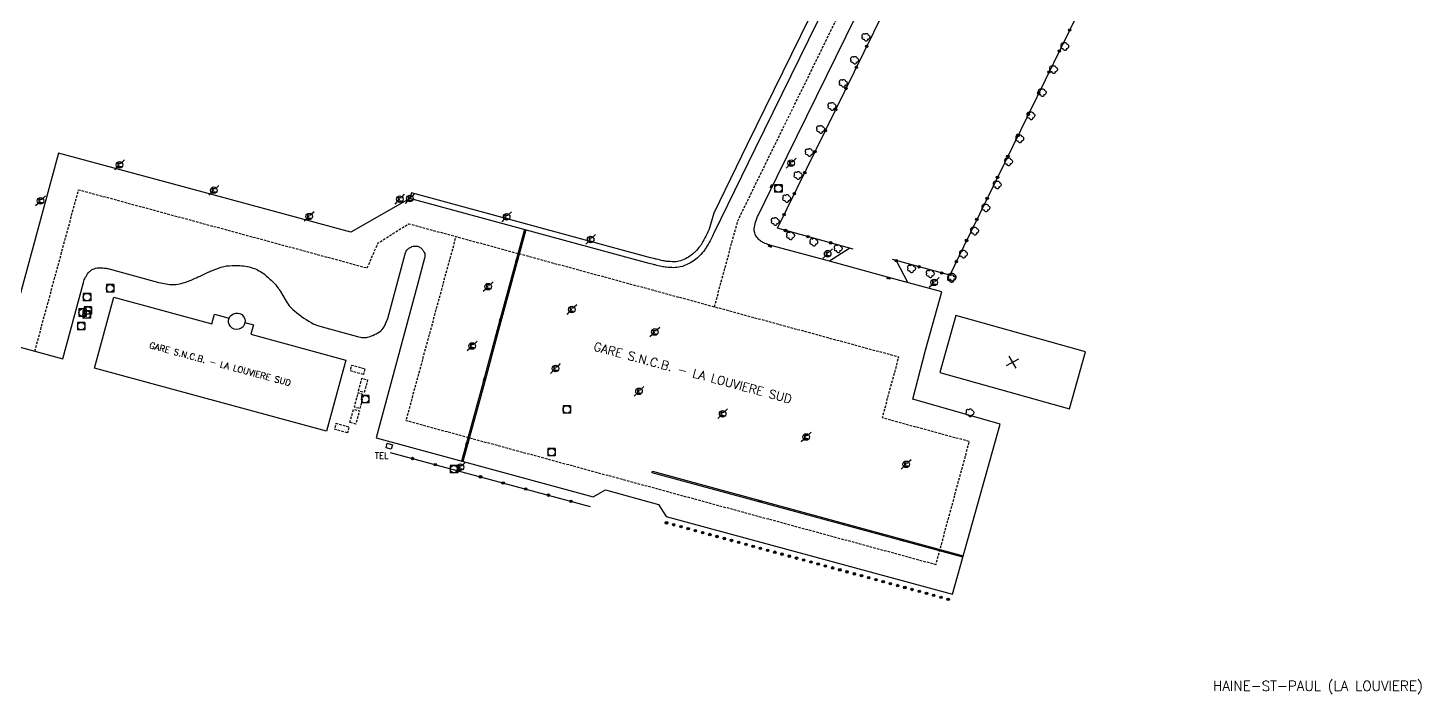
# Model space of a CAD drawing. Header units: millimetres. Extents: x 137000 to 138000, y 128000 to 129000.
# Drawn here: x 137143.3 to 137425.7, y 128262 to 128397 of the extents above; entities that cross this region are included whole.
import ezdxf
from ezdxf.enums import TextEntityAlignment as Align

# ---------------------------------------------------------------- set-up
doc = ezdxf.new("R2010")
doc.units = ezdxf.units.MM
doc.linetypes.add('DASHED', pattern=[0.75, 0.5, -0.25])
doc.layers.get('0').update_dxf_attribs({"linetype": 'CONTINUOUS'})
for name, color, linetype in [('w0001', 6, 'DASHED'), ('w0008', 7, 'CONTINUOUS'), ('w0100', 7, 'CONTINUOUS'), ('W0112', 1, 'DASHED'), ('w0300', 7, 'CONTINUOUS'), ('w0322', 7, 'CONTINUOUS'), ('w0400', 7, 'CONTINUOUS'), ('w0420', 7, 'CONTINUOUS'), ('W0471', 7, 'CONTINUOUS'), ('w0980', 7, 'CONTINUOUS'), ('W0984', 7, 'CONTINUOUS'), ('w0989', 7, 'CONTINUOUS'), ('w0991', 7, 'CONTINUOUS'), ('W1102', 7, 'CONTINUOUS')]:
    doc.layers.add(name, color=color, linetype=linetype)
doc.styles.get("Standard").update_dxf_attribs({"font": 'romans.shx', "width": 0.85})

# ---------------------------------------------------------------- blocks, each defined once
blk = doc.blocks.new('T471')
for p, q in [((-0.333334, 0.333334), (-0.333334, -0.333334)), ((-0.333334, 0.333334), (0.333334, 0.333334)), ((-0.333334, 0), (0, 0)), ((0.500001, 0.500001), (1.000002, 1.000002)), ((-0.500001, -0.500001), (-1.000002, -1.000002)), ((-0.333334, -0.333334), (0.333334, -0.333334))]:
    blk.add_line(p, q)
blk.add_ellipse((0, 0), major_axis=(0.471405, 0.471405), ratio=1, start_param=5.4977871438, end_param=11.780972451)
blk = doc.blocks.new('T420')
for p, q in [((0.75, 0.75), (-0.75, 0.75)), ((-0.75, 0.75), (-0.75, -0.75)), ((0.75, 0.75), (0.75, -0.75)), ((0.75, -0.75), (-0.75, -0.75))]:
    blk.add_line(p, q)
blk.add_ellipse((0, 0), major_axis=(-0.53, 0.53), ratio=1, start_param=3.926991, end_param=10.210176)
blk = doc.blocks.new('T400')
for p, q in [((-0.15, 0.3), (0.15, 0.3)), ((-0.15, -0.25), (-0.15, 0.3)), ((-0.15, 0.15), (0.15, 0.15)), ((-0.15, 0), (0.15, 0)), ((0.15, 0.3), (0.15, -0.25)), ((-0.15, -0.15), (0.15, -0.15)), ((-0.15, -0.25), (-0.15, -0.3)), ((-0.15, -0.3), (0.15, -0.3)), ((0.15, -0.3), (0.15, -0.25))]:
    blk.add_line(p, q)
blk = doc.blocks.new('T300')
for p, q in [((-0.8, 0.51), (-0.86, 0.34)), ((-0.86, 0.34), (-0.86, 0.17)), ((-0.86, 0.17), (-0.74, 0.06)), ((-0.69, 0.63), (-0.8, 0.51)), ((-0.8, -0.06), (-0.74, 0.06)), ((-0.74, 0.06), (-0.69, 0.11)), ((-0.57, 0.69), (-0.69, 0.63)), ((-0.46, 0.69), (-0.57, 0.69)), ((-0.29, 0.63), (-0.46, 0.69)), ((-0.29, 0.63), (-0.17, 0.74)), ((-0.23, 0.57), (-0.29, 0.63)), ((-0.17, 0.74), (-0.06, 0.8)), ((-0.06, 0.8), (0.06, 0.8)), ((0.06, 0.8), (0.23, 0.74)), ((0.23, 0.74), (0.34, 0.63)), ((0.34, 0.63), (0.4, 0.51)), ((0.46, 0.46), (0.34, 0.46)), ((0.4, 0.51), (0.4, 0.46)), ((0.57, 0.4), (0.46, 0.46)), ((0.57, 0.4), (0.69, 0.29)), ((0.69, 0.29), (0.74, 0.17)), ((0.74, 0.06), (0.69, -0.17)), ((0.74, 0.17), (0.74, 0.06)), ((-0.8, -0.17), (-0.8, -0.06)), ((-0.8, -0.23), (-0.8, -0.17)), ((-0.74, -0.34), (-0.8, -0.23)), ((-0.69, -0.4), (-0.74, -0.34)), ((-0.51, -0.46), (-0.69, -0.4)), ((-0.4, -0.46), (-0.51, -0.46)), ((-0.4, -0.46), (-0.34, -0.46)), ((-0.34, -0.46), (-0.34, -0.4)), ((-0.34, -0.51), (-0.34, -0.46)), ((-0.29, -0.63), (-0.34, -0.51)), ((-0.17, -0.74), (-0.29, -0.63)), ((-0.06, -0.8), (-0.17, -0.74)), ((0.06, -0.8), (-0.06, -0.8)), ((0.17, -0.74), (0.06, -0.8)), ((0.23, -0.69), (0.17, -0.74)), ((0.29, -0.46), (0.23, -0.46)), ((0.29, -0.63), (0.23, -0.69)), ((0.46, -0.4), (0.29, -0.46)), ((0.34, -0.51), (0.29, -0.63)), ((0.34, -0.51), (0.34, -0.46)), ((0.57, -0.34), (0.46, -0.4)), ((0.63, -0.29), (0.57, -0.34)), ((0.69, -0.17), (0.63, -0.29))]:
    blk.add_line(p, q)
blk = doc.blocks.new('t322o')
at = {"color": 0, "linetype": 'Continuous'}
for radius in [0.25, 0.15]:
    blk.add_circle((0, 0), radius, dxfattribs=at)
blk = doc.blocks.new('t991o')
at = {"color": 0, "linetype": 'Continuous'}
for p, q in [((-1, 1), (1, -1)), ((-1, -1), (1, 1))]:
    blk.add_line(p, q, dxfattribs=at)

msp = doc.modelspace()

# ---------------------------------------------------------------- linework, layer by layer
at = {"layer": 'w0001', "flags": 128}
for points in [[(137282.49, 128340.46), (137287.22, 128357.86), (137288.41, 128360.34), (137403.7, 128595.42)], [(137144.75, 128331.47), (137153.61, 128364.17), (137212.12, 128348.32), (137214.3, 128353.38), (137220.54, 128357.28), (137319.82, 128330.32), (137316.48, 128318), (137334.12, 128313.21), (137327.33, 128288.21), (137219.99, 128317.36), (137230.12, 128354.68)]]:
    msp.add_lwpolyline(points, dxfattribs=at)
at = {"layer": 'w0008', "flags": 128}
for points in [[(137306.98, 128405.6), (137290.76, 128372.55), (137282.38, 128355.37, -0.00711), (137281.8, 128354.22, -0.005332), (137280.98, 128352.71, -0.042396), (137280.51, 128352, -0.021904), (137279.43, 128350.76, -0.046826), (137278.48, 128349.93, -0.038505), (137277.18, 128349.14, -0.054362), (137275.57, 128348.53, -0.0688), (137274.22, 128348.38, -0.019668), (137272.72, 128348.47, -0.030718), (137271.77, 128348.63, -0.00198), (137270.46, 128348.93, -0.008314), (137270.15, 128349.01), (137269.24, 128349.24), (137220.77, 128362.4), (137208.78, 128355.56), (137180.62, 128363.18), (137149.52, 128371.6), (137139.07, 128333), (137150.42, 128329.93), (137154.59, 128345.39, -0.054818), (137154.97, 128346.36, -0.04709), (137155.62, 128347.37, -0.113496), (137156.49, 128348.06, -0.105644), (137157.64, 128348.34, -0.027276), (137158.86, 128348.31, -0.046461), (137159.57, 128348.19), (137168.83, 128345.65, 0.031147), (137171.71, 128345.05, 0.057209), (137173.32, 128345, 0.05166), (137174.79, 128345.28, 0.032778), (137177, 128346.11, 0.000497), (137177.99, 128346.56, 0.005139), (137178.09, 128346.6), (137179.86, 128347.45, -0.018267), (137180.75, 128347.83, -0.00926), (137182.54, 128348.5, -0.060207), (137183.58, 128348.72, -0.027402), (137185.9, 128348.82, -0.076264), (137188.96, 128348.3, -0.090343), (137191.26, 128347.04, -0.025918), (137193.05, 128345.44, -0.040543), (137194.05, 128344.26, -0.002029), (137194.51, 128343.63, -0.026583), (137194.54, 128343.58), (137195.47, 128341.91, 0.088466), (137197.37, 128339.61, 0.055473), (137201.28, 128336.96, 0.037557), (137201.8, 128336.73), (137202.97, 128336.37), (137210.14, 128334.45, 0.056127), (137211.31, 128334.23, 0.076016), (137212.19, 128334.29, 0.051565), (137213.27, 128334.66, 0.039638), (137214.57, 128335.38, 0.103683), (137215.57, 128336.4), (137216.31, 128338.11), (137219.83, 128351.21, -0.081744), (137220.13, 128351.91, -0.108269), (137220.54, 128352.31, -0.044847), (137221.18, 128352.64, -0.072476), (137221.61, 128352.75, -0.05489), (137222.07, 128352.75, -0.059378), (137222.49, 128352.64, -0.093028), (137223.09, 128352.28, -0.088643), (137223.54, 128351.7, -0.033316), (137223.76, 128351.22, -0.079685), (137223.8, 128351, -0.028569), (137223.79, 128350.58, -0.047188), (137223.75, 128350.33), (137222.21, 128344.67), (137213.94, 128313.88), (137257.91, 128301.98), (137260.38, 128303.36), (137271.16, 128300.41), (137272.7, 128297.94), (137330.75, 128282.24), (137340.39, 128316.69), (137322.68, 128321.77), (137325.27, 128331.68), (137328.57, 128343.49), (137316.79, 128346.68), (137305.78, 128349.69), (137294.2, 128352.8, -0.020467), (137293.56, 128353, -0.011825), (137292.48, 128353.42, -0.076952), (137291.84, 128353.8, -0.05335), (137291.1, 128354.57, -0.087102), (137290.65, 128355.43, -0.101047), (137290.56, 128356.26, -0.050275), (137290.81, 128357.57, -0.040657), (137291.41, 128359.1), (137295.2, 128366.83), (137329.1, 128435.89)], [(137305.36, 128406.4), (137289.14, 128373.35), (137282.34, 128359.41), (137281.35, 128355.97), (137281.31, 128355.89, -0.00711), (137280.74, 128354.77, -0.005332), (137279.94, 128353.28, -0.042396), (137279.58, 128352.74, -0.021904), (137278.57, 128351.58, -0.046826), (137277.79, 128350.9, -0.038505), (137276.64, 128350.2, -0.054362), (137275.27, 128349.69, -0.0688), (137274.24, 128349.57, -0.019668), (137272.84, 128349.66, -0.030718), (137272.03, 128349.79, -0.00198), (137270.74, 128350.09, -0.008714), (137270.45, 128350.16), (137269.53, 128350.39), (137221.08, 128363.55), (137220.77, 128362.4)]]:
    msp.add_lwpolyline(points, format="xyb", dxfattribs=at)
for points in [[(137243.98, 128356.1), (137238.44, 128335.78), (137235.38, 128324.41), (137231.23, 128309.21)], [(137244.27, 128356.02), (137238.73, 128335.7), (137235.68, 128324.33), (137231.52, 128309.13)], [(137309.94, 128352.35), (137305.78, 128349.69)], [(137321.7, 128345.37), (137319.37, 128349.77)], [(137332.82, 128289.71), (137269.84, 128306.83), (137269.91, 128307.12), (137332.89, 128289.99)]]:
    msp.add_lwpolyline(points, dxfattribs=at)
at = {"layer": 'w0100', "flags": 128}
msp.add_lwpolyline([(137188.54, 128334.88), (137207.78, 128329.67), (137203.87, 128315.26), (137156.81, 128327.99), (137160.73, 128342.43), (137180.64, 128337.03), (137181.16, 128338.97), (137184.14, 128338.17, -0.569319), (137186.98, 128338.56, -0.203679), (137187.33, 128337.3), (137189.06, 128336.83)], format="xyb", close=True, dxfattribs=at)
for points in [[(137328.18, 128327.17), (137354.46, 128319.81), (137357.69, 128331.33), (137331.41, 128338.69), (137331.41, 128338.69)], [(137216.18, 128312.81), (137217.24, 128312.52), (137216.99, 128311.63), (137215.94, 128311.91)]]:
    msp.add_lwpolyline(points, close=True, dxfattribs=at)
at = {"layer": 'W0112', "flags": 128}
for points in [[(137211.34, 128326.75), (137208.69, 128327.48), (137209.01, 128328.64), (137211.66, 128327.9)], [(137210.34, 128323.43), (137211.04, 128325.98), (137212.18, 128325.67), (137211.48, 128323.11)], [(137210.68, 128319.88), (137211.41, 128322.69), (137210.2, 128323), (137209.48, 128320.19)], [(137208.61, 128317.01), (137209.37, 128319.71), (137210.55, 128319.38), (137209.79, 128316.67)], [(137208.09, 128314.95), (137205.51, 128315.67), (137205.84, 128316.85), (137208.42, 128316.13)]]:
    msp.add_lwpolyline(points, close=True, dxfattribs=at)
at = {"layer": 'w0322', "flags": 128}
for points in [[(137310.62, 128352.16), (137295.26, 128356.36), (137334.3, 128435.86), (137366.06, 128420.19), (137332.96, 128352.59), (137330.17, 128346.87), (137318.6, 128350.01)], [(137216.73, 128310.95), (137257.28, 128300.02)]]:
    msp.add_lwpolyline(points, dxfattribs=at)
at = {"layer": 'W1102', "flags": 128}
msp.add_lwpolyline([(137187.33, 128337.3, -0.661572), (137184.37, 128336.48, -0.274438), (137184.14, 128338.17)], format="xyb", dxfattribs=at)

# ---------------------------------------------------------------- block references
at = {"layer": 'w0300'}
for p in [(137313.24, 128395.05), (137353.54, 128393.17), (137310.95, 128390.39), (137351.26, 128388.5), (137308.65, 128385.72), (137348.98, 128383.83), (137306.36, 128381.05), (137346.69, 128379.16), (137304.06, 128376.39), (137344.41, 128374.48), (137301.77, 128371.72), (137342.13, 128369.81), (137299.48, 128367.05), (137339.84, 128365.14), (137297.18, 128362.39), (137337.56, 128360.47), (137294.86, 128357.74), (137297.95, 128354.85), (137302.67, 128353.54), (137335.28, 128355.8), (137307.61, 128352.22), (137333, 128351.12), (137322.47, 128348.16), (137326.27, 128347.13), (137330.57, 128346.16), (137330.71, 128346.45), (137334.34, 128318.97)]:
    msp.add_blockref('T300', p, dxfattribs=at)
at = {"layer": 'w0322'}
for p, rotation in [((137354.48, 128396.55), 243.9094019451248), ((137313.36, 128393.22), 63.84850358488521), ((137352.39, 128392.28), 243.9094019451248), ((137311.26, 128388.96), 63.84850358488521), ((137350.3, 128388.02), 243.9094019451248), ((137309.17, 128384.69), 63.84850358488521), ((137348.21, 128383.75), 243.9094019451248), ((137307.08, 128380.43), 63.84850358488521), ((137346.12, 128379.48), 243.9094019451248), ((137304.98, 128376.17), 63.84850358488521), ((137344.04, 128375.22), 243.9094019451248), ((137302.89, 128371.9), 63.84850358488521), ((137341.95, 128370.95), 243.9094019451248), ((137300.8, 128367.64), 63.84850358488521), ((137339.86, 128366.69), 243.9094019451248), ((137298.7, 128363.38), 63.84850358488521), ((137337.77, 128362.42), 243.9094019451248), ((137296.61, 128359.11), 63.84850358488521), ((137335.68, 128358.15), 243.9094019451248), ((137296.88, 128355.91), 164.7223027743235), ((137301.46, 128354.66), 164.7223027743235), ((137333.59, 128353.89), 243.9094019451248), ((137306.04, 128353.41), 164.7223027743235), ((137319.37, 128349.8), 164.8343813979272), ((137323.95, 128348.56), 164.8343813979272), ((137331.51, 128349.62), 244.046059768776), ((137328.53, 128347.32), 164.8343813979272), ((137221.31, 128309.71), 344.9167401873187), ((137225.9, 128308.48), 344.9167401873187), ((137230.49, 128307.24), 344.9167401873187), ((137235.07, 128306), 344.9167401873187), ((137239.66, 128304.77), 344.9167401873187), ((137244.24, 128303.53), 344.9167401873187), ((137248.83, 128302.3), 344.9167401873187), ((137253.42, 128301.06), 344.9167401873187), ((137272.77, 128296.69), 344.8224716643692), ((137274.23, 128296.29), 344.8236489942343), ((137275.7, 128295.9), 344.8236489942343), ((137277.16, 128295.5), 344.8236489942343), ((137278.62, 128295.1), 344.8236489942343), ((137280.09, 128294.7), 344.8236489942343), ((137281.55, 128294.31), 344.8236489942343), ((137283.02, 128293.91), 344.8236489942343), ((137284.48, 128293.51), 344.8236489942343), ((137285.94, 128293.12), 344.8236489942343), ((137287.41, 128292.72), 344.8236489942343), ((137288.87, 128292.32), 344.8236489942343), ((137290.34, 128291.92), 344.8236489942343), ((137291.8, 128291.53), 344.8236489942343), ((137293.26, 128291.13), 344.8236489942343), ((137294.73, 128290.73), 344.8236489942343), ((137296.19, 128290.34), 344.8236489942343), ((137297.66, 128289.94), 344.8236489942343), ((137299.12, 128289.54), 344.8236489942343), ((137300.58, 128289.14), 344.8236489942343), ((137302.05, 128288.75), 344.8236489942343), ((137303.51, 128288.35), 344.8236489942343), ((137304.98, 128287.95), 344.8236489942343), ((137306.44, 128287.56), 344.8236489942343), ((137307.9, 128287.16), 344.8236489942343), ((137309.37, 128286.76), 344.8236489942343), ((137310.83, 128286.36), 344.8236489942343), ((137312.3, 128285.97), 344.8236489942343), ((137313.76, 128285.57), 344.8236489942343), ((137315.22, 128285.17), 344.8236489942343), ((137316.69, 128284.78), 344.8236489942343), ((137318.15, 128284.38), 344.8236489942343), ((137319.62, 128283.98), 344.8236489942343), ((137321.08, 128283.58), 344.8236489942343), ((137322.54, 128283.19), 344.8236489942343), ((137324.01, 128282.79), 344.8236489942343), ((137325.47, 128282.39), 344.8236489942343), ((137326.94, 128282), 344.8236489942343), ((137328.4, 128281.6), 344.8236489942343), ((137329.86, 128281.2), 344.8236489942343)]:
    msp.add_blockref('t322o', p, dxfattribs=dict(at, rotation=rotation))
at = {"layer": 'w0400'}
for p, rotation in [((137294.06, 128364.86), 153.9212498099988), ((137293.76, 128352.78), 72.0957326677757), ((137242.43, 128349.85), 164.7472882973972), ((137317.78, 128346.26), 254.8316566818792), ((137239.13, 128337.75), 344.747288289389), ((137235.9, 128325.75), 344.9735838785265), ((137232.32, 128312.63), 344.7181880041498), ((137291.59, 128301.07), 254.7879172919637), ((137320.5, 128293.21), 254.7879172912654)]:
    msp.add_blockref('T400', p, dxfattribs=dict(at, rotation=rotation))
at = {"layer": 'w0420'}
for p in [(137295.44, 128364.43), (137155.31, 128342.43), (137159.99, 128344.19), (137154.4, 128339.27), (137155.46, 128339.69), (137154.15, 128336.52), (137155.24, 128338.87), (137211.68, 128321.72), (137252.55, 128319.67), (137249.47, 128311), (137229.7, 128307.55)]:
    msp.add_blockref('T420', p, dxfattribs=at)
at = {"layer": 'W0471'}
for p in [(137161.89, 128369.22), (137298.03, 128369.54), (137145.89, 128361.91), (137181.03, 128364.06), (137218.7, 128362.26), (137220.77, 128362.4), (137200.35, 128358.77), (137240.37, 128358.69), (137257.4, 128354.11), (137305.44, 128351.21), (137236.64, 128344.54), (137327.03, 128345.37), (137253.57, 128339.92), (137270.41, 128335.34), (137233.39, 128332.52), (137250.29, 128327.95), (137267.2, 128323.33), (137284.15, 128318.79), (137301.09, 128314.08), (137231, 128307.96), (137321.34, 128308.54)]:
    msp.add_blockref('T471', p, dxfattribs=at)
at = {"layer": 'w0991', "rotation": 74.34867946908238}
msp.add_blockref('t991o', (137342.93, 128329.25), dxfattribs=at)

# ---------------------------------------------------------------- texts
at = {"layer": 'w0980'}
msp.add_text('HAINE-ST-PAUL (LA LOUVIERE)', height=2, dxfattribs=at).set_placement((137404.81, 128263.51), align=Align.MIDDLE)
at = {"layer": 'W0984'}
msp.add_text('GARE S.N.C.B. - LA LOUVIERE SUD', height=1.25, rotation=344.8698, dxfattribs=at).set_placement((137182.3, 128328.85), align=Align.MIDDLE)
msp.add_text('TEL', height=1.25, dxfattribs=at).set_placement((137215.03, 128310.28), align=Align.MIDDLE)
at = {"layer": 'w0989'}
msp.add_text('GARE S.N.C.B. - LA LOUVIERE SUD', height=1.75, rotation=344.8698, dxfattribs=at).set_placement((137278.11, 128327.09), align=Align.MIDDLE)

doc.saveas('drawing.dxf')
